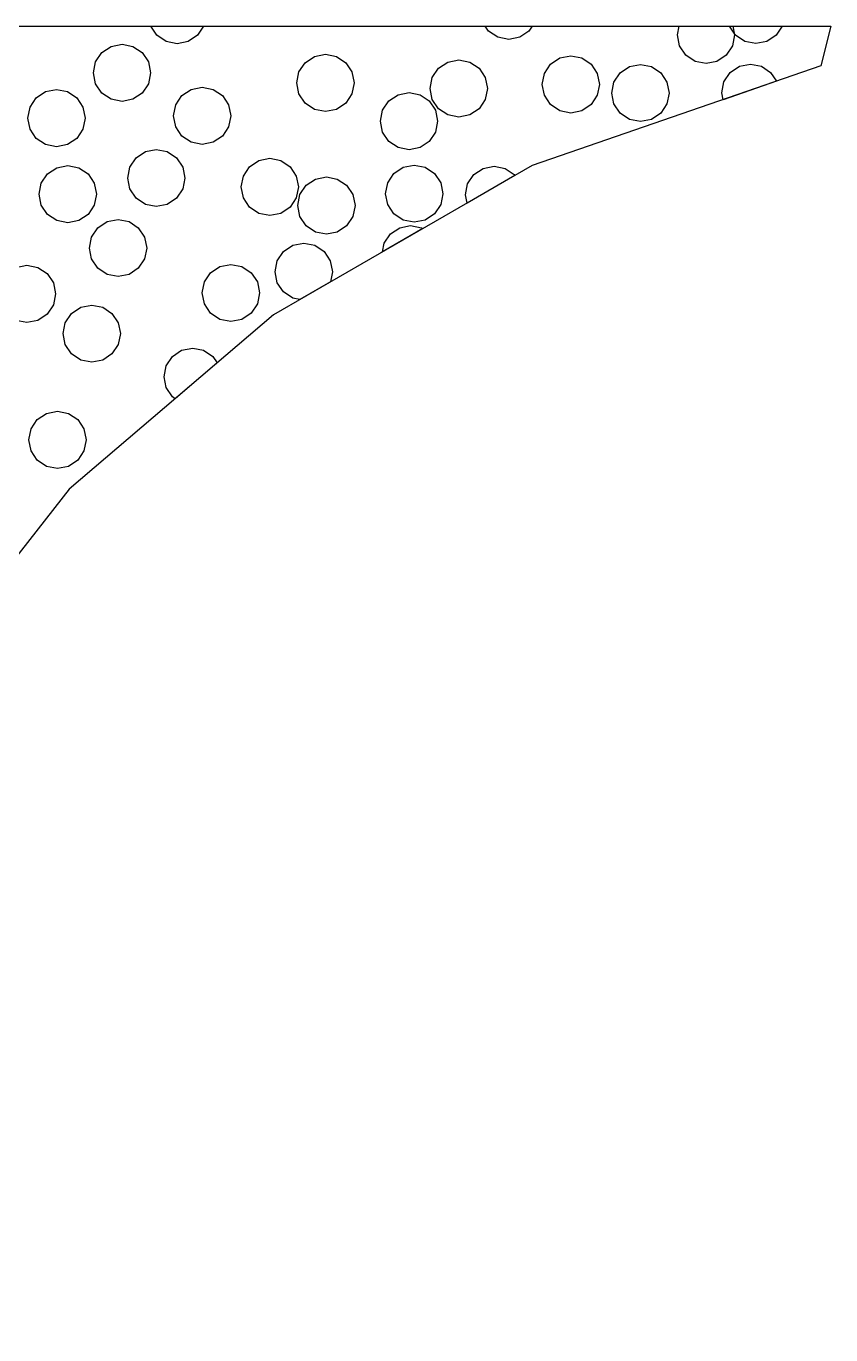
# Model space of a CAD drawing. Header units: millimetres. Extents: x 2 to 154, y 0 to 88.
# Drawn here: x 135.99 to 147.23, y 69.74 to 88.02 of the extents above; entities that cross this region are included whole.
import ezdxf

# ---------------------------------------------------------------- set-up
doc = ezdxf.new("R2010")
doc.units = ezdxf.units.MM
doc.layers.add('BORDER', color=3, linetype='Continuous')

msp = doc.modelspace()

# ---------------------------------------------------------------- linework, layer by layer
for points in [[(138.465, 88.021), (138.38, 87.893), (138.25, 87.807), (138.097, 87.776), (137.944, 87.807), (137.814, 87.893), (137.729, 88.021), (138.465, 88.021)], [(143.057, 88.021), (143.011, 87.952), (142.882, 87.866), (142.728, 87.835), (142.575, 87.866), (142.446, 87.952), (142.4, 88.021), (143.057, 88.021)], [(145.86, 88.021), (145.884, 87.898), (145.854, 87.745), (145.767, 87.615), (145.637, 87.528), (145.484, 87.498), (145.331, 87.528), (145.201, 87.615), (145.115, 87.745), (145.084, 87.898), (145.109, 88.021), (145.86, 88.021)], [(146.547, 88.021), (146.464, 87.896), (146.334, 87.809), (146.181, 87.778), (146.028, 87.809), (145.898, 87.896), (145.814, 88.021), (146.547, 88.021)], [(137.697, 87.216), (137.611, 87.087), (137.481, 87), (137.328, 86.969), (137.175, 87), (137.045, 87.087), (136.958, 87.216), (136.928, 87.369), (136.958, 87.523), (137.045, 87.652), (137.175, 87.739), (137.328, 87.769), (137.481, 87.739), (137.611, 87.652), (137.697, 87.523), (137.728, 87.369), (137.697, 87.216)], [(140.538, 87.075), (140.452, 86.946), (140.322, 86.859), (140.169, 86.828), (140.016, 86.859), (139.886, 86.946), (139.799, 87.075), (139.769, 87.228), (139.799, 87.381), (139.886, 87.511), (140.016, 87.598), (140.169, 87.628), (140.322, 87.598), (140.452, 87.511), (140.538, 87.381), (140.569, 87.228), (140.538, 87.075)], [(143.966, 87.055), (143.879, 86.925), (143.749, 86.838), (143.596, 86.808), (143.443, 86.838), (143.313, 86.925), (143.226, 87.055), (143.196, 87.208), (143.226, 87.361), (143.313, 87.491), (143.443, 87.577), (143.596, 87.608), (143.749, 87.577), (143.879, 87.491), (143.966, 87.361), (143.996, 87.208), (143.966, 87.055)], [(142.4, 86.997), (142.314, 86.867), (142.184, 86.781), (142.031, 86.75), (141.878, 86.781), (141.748, 86.867), (141.661, 86.997), (141.631, 87.15), (141.661, 87.303), (141.748, 87.433), (141.878, 87.52), (142.031, 87.55), (142.184, 87.52), (142.314, 87.433), (142.4, 87.303), (142.431, 87.15), (142.4, 86.997)], [(144.937, 86.934), (144.851, 86.804), (144.721, 86.718), (144.568, 86.687), (144.415, 86.718), (144.285, 86.804), (144.198, 86.934), (144.168, 87.087), (144.198, 87.24), (144.285, 87.37), (144.415, 87.457), (144.568, 87.487), (144.721, 87.457), (144.851, 87.37), (144.937, 87.24), (144.968, 87.087), (144.937, 86.934)], [(145.723, 86.994), (145.703, 87.09), (145.734, 87.243), (145.821, 87.373), (145.95, 87.46), (146.103, 87.49), (146.257, 87.46), (146.386, 87.373), (146.468, 87.251), (145.723, 86.994)], [(136.782, 86.584), (136.696, 86.454), (136.566, 86.368), (136.413, 86.337), (136.26, 86.368), (136.13, 86.454), (136.043, 86.584), (136.013, 86.737), (136.043, 86.89), (136.13, 87.02), (136.26, 87.107), (136.413, 87.137), (136.566, 87.107), (136.696, 87.02), (136.782, 86.89), (136.813, 86.737), (136.782, 86.584)], [(138.817, 86.615), (138.731, 86.486), (138.601, 86.399), (138.448, 86.368), (138.295, 86.399), (138.165, 86.486), (138.078, 86.615), (138.048, 86.768), (138.078, 86.921), (138.165, 87.051), (138.295, 87.138), (138.448, 87.168), (138.601, 87.138), (138.731, 87.051), (138.817, 86.921), (138.848, 86.768), (138.817, 86.615)], [(141.706, 86.542), (141.619, 86.412), (141.49, 86.325), (141.336, 86.295), (141.183, 86.325), (141.054, 86.412), (140.967, 86.542), (140.936, 86.695), (140.967, 86.848), (141.054, 86.978), (141.183, 87.064), (141.336, 87.095), (141.49, 87.064), (141.619, 86.978), (141.706, 86.848), (141.736, 86.695), (141.706, 86.542)], [(138.177, 85.747), (138.09, 85.618), (137.96, 85.531), (137.807, 85.5), (137.654, 85.531), (137.524, 85.618), (137.438, 85.747), (137.407, 85.9), (137.438, 86.053), (137.524, 86.183), (137.654, 86.27), (137.807, 86.3), (137.96, 86.27), (138.09, 86.183), (138.177, 86.053), (138.207, 85.9), (138.177, 85.747)], [(139.762, 85.622), (139.675, 85.492), (139.545, 85.405), (139.392, 85.375), (139.239, 85.405), (139.109, 85.492), (139.023, 85.622), (138.992, 85.775), (139.023, 85.928), (139.109, 86.058), (139.239, 86.144), (139.392, 86.175), (139.545, 86.144), (139.675, 86.058), (139.762, 85.928), (139.792, 85.775), (139.762, 85.622)], [(136.94, 85.521), (136.853, 85.391), (136.724, 85.305), (136.571, 85.274), (136.418, 85.305), (136.288, 85.391), (136.201, 85.521), (136.171, 85.674), (136.201, 85.827), (136.288, 85.957), (136.418, 86.044), (136.571, 86.074), (136.724, 86.044), (136.853, 85.957), (136.94, 85.827), (136.971, 85.674), (136.94, 85.521)], [(140.551, 85.362), (140.465, 85.232), (140.335, 85.145), (140.182, 85.115), (140.029, 85.145), (139.899, 85.232), (139.812, 85.362), (139.782, 85.515), (139.812, 85.668), (139.899, 85.798), (140.029, 85.884), (140.182, 85.915), (140.335, 85.884), (140.465, 85.798), (140.551, 85.668), (140.582, 85.515), (140.551, 85.362)], [(141.779, 85.528), (141.692, 85.398), (141.562, 85.311), (141.409, 85.281), (141.256, 85.311), (141.126, 85.398), (141.04, 85.528), (141.009, 85.681), (141.04, 85.834), (141.126, 85.964), (141.256, 86.05), (141.409, 86.081), (141.562, 86.05), (141.692, 85.964), (141.779, 85.834), (141.809, 85.681), (141.779, 85.528)], [(142.147, 85.55), (142.124, 85.666), (142.154, 85.819), (142.241, 85.948), (142.37, 86.035), (142.524, 86.066), (142.677, 86.035), (142.806, 85.948), (142.815, 85.935), (142.147, 85.55)], [(137.642, 84.769), (137.555, 84.639), (137.426, 84.552), (137.273, 84.522), (137.119, 84.552), (136.99, 84.639), (136.903, 84.769), (136.873, 84.922), (136.903, 85.075), (136.99, 85.205), (137.119, 85.291), (137.273, 85.322), (137.426, 85.291), (137.555, 85.205), (137.642, 85.075), (137.673, 84.922), (137.642, 84.769)], [(140.965, 84.868), (140.989, 84.99), (141.076, 85.119), (141.206, 85.206), (141.359, 85.237), (141.512, 85.206), (141.53, 85.194), (140.965, 84.868)], [(139.811, 84.202), (139.713, 84.221), (139.584, 84.308), (139.497, 84.438), (139.466, 84.591), (139.497, 84.744), (139.584, 84.874), (139.713, 84.96), (139.866, 84.991), (140.02, 84.96), (140.149, 84.874), (140.236, 84.744), (140.266, 84.591), (140.238, 84.449), (139.811, 84.202)], [(136.37, 84.129), (136.283, 83.999), (136.153, 83.912), (136, 83.882), (135.847, 83.912), (135.718, 83.999), (135.631, 84.129), (135.6, 84.282), (135.631, 84.435), (135.718, 84.565), (135.847, 84.651), (136, 84.682), (136.153, 84.651), (136.283, 84.565), (136.37, 84.435), (136.4, 84.282), (136.37, 84.129)], [(139.218, 84.141), (139.131, 84.012), (139.001, 83.925), (138.848, 83.894), (138.695, 83.925), (138.565, 84.012), (138.478, 84.141), (138.448, 84.294), (138.478, 84.448), (138.565, 84.577), (138.695, 84.664), (138.848, 84.694), (139.001, 84.664), (139.131, 84.577), (139.218, 84.448), (139.248, 84.294), (139.218, 84.141)], [(137.274, 83.573), (137.187, 83.443), (137.058, 83.356), (136.905, 83.326), (136.751, 83.356), (136.622, 83.443), (136.535, 83.573), (136.505, 83.726), (136.535, 83.879), (136.622, 84.008), (136.751, 84.095), (136.905, 84.126), (137.058, 84.095), (137.187, 84.008), (137.274, 83.879), (137.305, 83.726), (137.274, 83.573)], [(138.069, 82.817), (138.032, 82.842), (137.945, 82.972), (137.915, 83.125), (137.945, 83.278), (138.032, 83.408), (138.161, 83.494), (138.315, 83.525), (138.468, 83.494), (138.597, 83.408), (138.657, 83.319), (138.069, 82.817)], [(136.796, 82.089), (136.71, 81.959), (136.58, 81.872), (136.427, 81.842), (136.274, 81.872), (136.144, 81.959), (136.057, 82.089), (136.027, 82.242), (136.057, 82.395), (136.144, 82.525), (136.274, 82.611), (136.427, 82.642), (136.58, 82.611), (136.71, 82.525), (136.796, 82.395), (136.827, 82.242), (136.796, 82.089)]]:
    msp.add_lwpolyline(points, close=True)
at = {"layer": 'BORDER'}
msp.add_lwpolyline([(95.511, 81.904), (106.355, 81.765), (107.606, 82.321), (108.649, 83.781), (108.996, 88.021), (147.227, 88.021), (147.088, 87.465), (143.056, 86.075), (139.442, 83.989), (136.592, 81.556), (134.09, 78.359), (132.421, 75.022), (131.448, 71.547), (131.031, 67.932), (131.17, 63.623), (132.56, 55.977), (135.758, 46.94), (139.65, 38.877)], dxfattribs=at)

doc.saveas('drawing.dxf')
